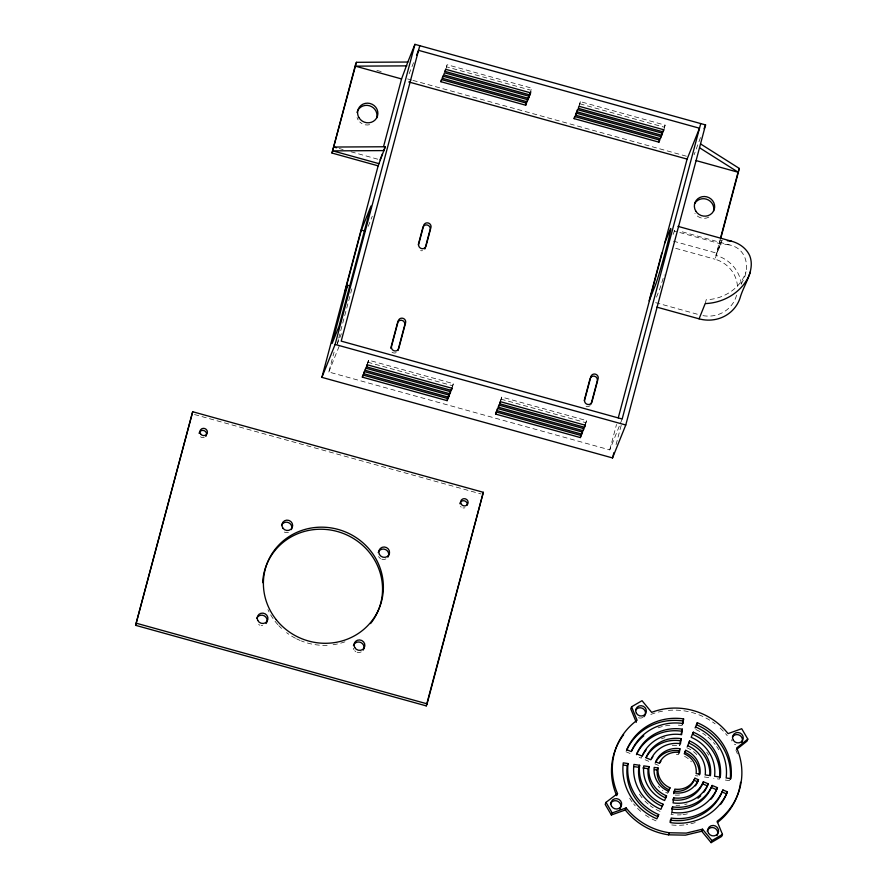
<?xml version="1.0" encoding="UTF-8"?>
<svg xmlns="http://www.w3.org/2000/svg" width="887" height="887" viewBox="0 0 887 887"><rect width="100%" height="100%" fill="white"/><g stroke="black" fill="none" stroke-linecap="round" stroke-linejoin="round"><path stroke-width="0.67" stroke-dasharray="4.43 3.33" d="M741.044 284.028C750.746 270.047 747.996 248.537 729.181 244.856L679.985 231.219M672.268 745.59A28.484 27.22 21.9 0 1 679.664 745.734L679.974 743.228M622.164 419.008L609.757 449.886L328.8 372.008L334.1 352.05M337.326 343.435L338.379 339.466M338.734 338.147L352.084 287.965M367.107 364.535L368.56 360.144L453.324 383.65L452.403 387.131M367.318 364.801L368.56 360.144M446.205 68.199L447.126 64.718L531.901 88.212L531.069 90.274L446.305 66.769L447.126 64.718M451.882 388.029L453.324 383.65M500.323 401.456L501.765 397.077L586.54 420.571L585.309 425.228M578.59 107.183L580.342 101.639L665.117 125.145L663.875 129.79M500.845 400.558L501.765 397.077M579.411 105.132L580.342 101.639M585.098 424.962L586.54 420.571M609.757 449.886L616.509 424.485M616.077 444.609L621.743 423.287M741.366 284.04A34.327 32.808 21.9 0 0 715.953 255.367L720.177 239.479M720.355 239.922L716.829 253.183L672.002 240.765M705.198 303.576L706.218 299.739C723.36 299.229 740.745 288.475 746.011 271.666M409.107 73.809L413.575 62.689M368.227 226.318L372.296 216.206M336.971 344.755L341.406 333.723M328.8 372.008L339.721 344.832M665.117 125.145L664.285 127.196L579.51 103.701M700.497 137.552L694.111 154.759M673.078 234.456L675.938 227.327M656.502 297.145L659.063 290.792A34.327 1.175 -74.5 0 0 664.197 274.87M715.953 255.367L722.073 240.122L714.933 259.204A30.18 28.85 21.9 0 1 737.507 287.654M642.077 756.112L641.246 758.163L636.966 756.378M679.664 745.734L680.484 743.683M679.398 752.42L678.566 754.482A19.292 18.439 21.9 0 0 673.566 754.382M668.499 791.226L667.678 793.277A23.206 22.186 21.9 0 1 662.423 790.262M671.891 812.403L671.06 814.454A43.773 41.833 21.9 0 0 676.105 814.909M720.288 777.123L719.468 779.174L713.736 778.331M729.181 244.856L721.053 243.958L673.998 230.908M695.308 775.626L697.892 776.003M704.378 776.957L709.6 777.722M725.322 780.039L730.101 780.737M376.908 70.406L382.242 71.891M407.588 78.921L411.59 80.03M412.932 80.395L686.449 156.223M339.167 148.495L343.125 149.593M351.041 151.788L378.716 159.46M675.706 248.327L714.933 259.204M655.648 302.667L698.79 314.63M367.728 362.206L452.503 385.701M500.944 399.139L585.708 422.633M194.519 414.539L481.164 493.992M625.956 751.755L630.424 753.628M645.115 759.782L648.774 761.312M654.861 763.862L658.476 765.381M396.145 352.638A3.77 3.603 21.9 0 1 391.633 351.829M422.556 250.655A3.77 3.603 21.9 0 1 420.615 250.622M590.177 405.57A3.77 3.603 21.9 0 1 585.664 406.058M708.813 217.138A10.223 9.768 21.9 0 1 694.898 213.279M369.591 124.712A10.223 9.768 21.9 0 1 359.756 121.985M358.115 119.922A10.223 9.768 21.9 0 1 357.073 117.527M736.576 295.149A30.18 28.85 21.9 0 1 700.087 314.985M661.447 738.804A37.964 36.289 21.9 0 1 664.917 737.662M706.706 752.154A37.964 36.289 21.9 0 1 708.746 755.214M686.815 747.73A28.484 27.22 21.9 0 1 697.77 755.657M658.054 727.85A49.705 47.51 21.9 0 1 671.847 725.089M678.333 725.145A49.705 47.51 21.9 0 1 682.181 725.555M695.863 729.546A49.705 47.51 21.9 0 1 705.919 735.5M707.937 737.097A49.705 47.51 21.9 0 1 715.133 744.503M716.674 746.544A49.705 47.51 21.9 0 1 718.78 749.77M687.37 813.856A43.773 41.833 21.9 0 1 682.425 814.687M681.172 814.798A43.773 41.833 21.9 0 1 677.38 814.942M660.061 811.394A43.773 41.833 21.9 0 1 650.16 805.706M648.197 804.132A43.773 41.833 21.9 0 1 643.663 799.697M642.044 797.779A43.773 41.833 21.9 0 1 639.161 793.677M695.186 822.571A54.55 52.145 21.9 0 1 686.46 824.655M683.932 824.988A54.55 52.145 21.9 0 1 671.049 824.888M656.07 820.896A54.55 52.145 21.9 0 1 644.76 814.565M640.736 811.372A54.55 52.145 21.9 0 1 636.101 806.848M635.247 805.884A54.55 52.145 21.9 0 1 633.617 803.921M632.076 801.892A54.55 52.145 21.9 0 1 628.04 795.351M684.564 756.356A19.292 18.439 21.9 0 1 691.361 761.833M679.531 795.018A23.206 22.186 21.9 0 1 673.51 794.907M659.706 787.867A23.206 22.186 21.9 0 1 658.121 786.059M642.776 717.505A5.355 5.122 21.9 0 1 637.443 717.25M650.825 714.423A65.183 62.301 21.9 0 1 665.838 710.653M668.399 710.376A65.183 62.301 21.9 0 1 715.144 723.87M720.155 728.05A65.183 62.301 21.9 0 1 727.24 735.678M735.855 750.014A65.183 62.301 21.9 0 1 737.385 753.872M687.115 803.888A33.773 32.276 21.9 0 1 684.697 804.52M679.775 805.23A33.773 32.276 21.9 0 1 676.005 805.296M735.744 744.758A5.4 5.167 21.9 0 1 734.447 744.215M731.908 741.011A5.4 5.167 21.9 0 1 731.708 739.669M344.921 641.833A60.36 57.688 21.9 0 1 331.039 645.004M327.148 645.304A60.36 57.688 21.9 0 1 301.414 640.968M300.205 640.481A60.36 57.688 21.9 0 1 296.624 638.851M295.449 638.252A60.36 57.688 21.9 0 1 286.556 632.631M281.556 628.417A60.36 57.688 21.9 0 1 278.762 625.634M277.875 624.67A60.36 57.688 21.9 0 1 267.907 609.58M385.9 558.899A5.411 5.167 21.9 0 1 381.809 559.165M380.534 558.566A5.411 5.167 21.9 0 1 378.627 556.548M288.441 532.278A5.411 5.167 21.9 0 1 284.328 532.078M262.663 625.512A5.411 5.167 21.9 0 1 261.255 625.523M259.891 625.18A5.411 5.167 21.9 0 1 258.649 624.503M361.242 651.878A5.444 5.2 21.9 0 1 357.128 652.2M355.831 651.612A5.444 5.2 21.9 0 1 354.733 650.725M353.891 649.594A5.444 5.2 21.9 0 1 353.381 648.308M204.221 437.435A3.77 3.603 21.9 0 1 200.506 436.803M464.921 507.763A3.77 3.603 21.9 0 1 462.992 507.918M461.207 507.12A3.77 3.603 21.9 0 1 460.53 506.41"/><path stroke-width="1.33" d="M656.89 307.135L699.067 318.832A34.327 32.808 21.9 0 0 740.578 296.258C744.692 283.241 755.159 270.025 749.759 255.811C746.344 248.194 739.226 243.26 731.32 241.142L677.956 226.351M670.073 822.404L670.361 820.098A49.705 47.51 21.9 0 0 722.118 792.024L722.938 789.962L727.418 791.836L726.586 793.898L722.118 792.024M673.665 793.665L673.976 791.182A19.292 18.439 21.9 0 0 694.066 780.283L694.898 778.221L698.512 779.74L697.681 781.791A23.206 22.186 21.9 0 1 695.419 785.86M678.721 753.24L679.863 748.695A23.206 22.186 21.9 0 0 655.693 761.811L659.307 763.319A19.292 18.439 21.9 0 1 679.398 752.42L679.863 748.695M679.974 743.228L681.116 738.649A33.773 32.276 21.9 0 0 645.947 757.731L650.825 759.771A28.484 27.22 21.9 0 1 680.484 743.683L681.116 738.649M681.061 734.514L682.303 729.147A43.773 41.833 21.9 0 0 636.722 753.861L642.077 756.112A37.964 36.289 21.9 0 1 681.615 734.658L682.303 729.147M682.325 724.402L683.589 718.891A54.55 52.145 21.9 0 0 626.776 749.703L631.256 751.577A49.705 47.51 21.9 0 1 683.012 723.504L683.589 718.891M672.579 806.882L671.891 812.403A43.773 41.833 21.9 0 0 717.472 787.678L712.117 785.438A37.964 36.289 21.9 0 1 672.579 806.882L671.758 808.944A37.964 36.289 21.9 0 0 711.296 787.49L712.117 785.438M673.71 797.856L673.078 802.89A33.773 32.276 21.9 0 0 708.247 783.82L703.369 781.769A28.484 27.22 21.9 0 1 673.71 797.856L672.878 799.919A28.484 27.22 21.9 0 0 702.548 783.831L703.369 781.769M135.6 625.324L192.69 411.734L483.326 492.307L427.079 703.834L426.248 705.886L135.6 625.324L192.69 411.734M378.139 165.847L332.004 153.052L355.554 64.496L356.43 62.312L407.82 62.035L414.939 44.35L705.575 124.923L625.767 425.006L612.529 457.936L321.892 377.363L378.139 165.847L385.291 146.754L333.9 147.042L336.539 147.774M356.43 62.312L332.004 153.052M347.582 285.304L332.137 343.413L339.022 326.261L371.01 206.017L361.353 230.032L344.832 292.167L347.582 285.304L350.01 285.969M383.561 146.566L401.556 78.943L407.82 62.035M321.892 377.363L335.131 344.433L414.939 44.35M419.784 45.692L341.207 341.129L622.164 419.008L700.741 123.57M449.188 393.939L447.126 400.647L362.351 377.152L362.971 374.824M440.928 81.715L441.759 79.653L526.523 103.147L525.703 105.209L440.928 81.715L441.549 79.386M363.737 373.715L364.557 371.653L449.332 395.158L448.512 397.221L363.737 373.715L364.357 371.387M529.14 95.075L527.078 101.783L442.303 78.278L442.923 75.96M365.111 370.289L365.943 368.227L450.718 391.732L449.886 393.784L365.111 370.289L365.732 367.961M366.497 366.852L367.318 364.801L452.093 388.295L451.261 390.358L366.497 366.852L367.107 364.535M445.063 71.415L445.895 69.363L530.659 92.858L529.838 94.92L445.063 71.415L445.684 69.097M390.735 348.281L397.542 322.713M418.254 244.801L422.855 227.527A3.77 3.603 21.9 0 1 427.412 225.054A3.77 3.603 21.9 0 1 430.117 229.545L425.172 248.138A3.77 3.603 21.9 0 1 424.806 249.003M397.941 350.531L404.738 324.964A3.77 3.603 21.9 0 0 397.93 321.859M447.126 400.647L447.747 398.318M525.703 105.209L526.313 102.881M448.512 397.221L449.432 393.728M527.078 101.783L527.698 99.455M449.886 393.784L450.818 390.302M529.905 93.967L529.284 96.295L444.509 72.789L443.688 74.852L528.452 98.346L529.384 94.865M451.261 390.358L451.882 388.029M529.838 94.92L530.759 91.428M495.567 414.074L496.398 412.012L581.162 435.517L580.342 437.568L495.567 414.074L496.188 411.745M574.144 118.636L574.964 116.585L659.74 140.079L658.908 142.142L574.144 118.636L574.754 116.319M496.942 410.648L497.773 408.585L582.548 432.08L581.717 434.142L496.942 410.648L497.563 408.319M575.519 115.21L576.35 113.148L661.114 136.653L660.294 138.705L575.519 115.21L576.14 112.882M498.328 407.211L499.148 405.159L583.923 428.654L583.103 430.716L498.328 407.211L498.949 404.893M576.894 111.773L577.725 109.722L662.5 133.216L661.669 135.279L576.894 111.773L577.515 109.456M499.703 403.785L500.534 401.722L585.309 425.228L584.478 427.279L499.703 403.785L500.323 401.456M426.248 705.886L483.326 492.307M584.211 400.658L590.043 378.705M580.342 437.568L580.963 435.251M658.908 142.142L659.529 139.813M581.717 434.142L582.338 431.814M660.294 138.705L660.904 136.387M583.103 430.716L583.713 428.388M661.669 135.279L662.29 132.95M584.478 427.279L585.098 424.962M663.044 131.841L663.875 129.79L579.1 106.285L578.28 108.347L663.044 131.841L663.664 129.524M591.13 403.962L597.317 380.711A3.77 3.603 21.9 0 0 590.409 377.829M661.824 253.039L649.107 300.859L655.238 285.603A30.18 1.031 -74.5 0 0 665.971 249.48A30.18 1.031 -74.5 0 0 670.073 229.822L664.773 243.016M618.283 417.799L687.092 159.095L699.499 128.227L418.542 50.337L416.557 55.282M612.529 457.936L613.948 452.603M720.521 238.159L738.128 171.967M720.699 238.603L739.359 168.463L700.808 144.082M380.035 159.826L382.43 153.883M383.86 150.324L385.291 146.754M442.303 78.278L443.134 76.227L527.909 99.721M362.351 377.152L363.182 375.09L447.957 398.585M528.452 98.346L529.284 96.295M704.056 128.704L705.575 124.923M738.483 170.637L739.359 168.463M699.067 318.832L705.198 303.576C724.701 302.999 744.47 290.759 750.469 271.644M736.864 749.216L746.987 741.155L747.819 739.093L741.709 728.715L728.061 733.616A65.183 62.301 21.9 0 0 651.657 712.361L642.033 700.697L631.566 706.795L630.746 708.846L636.278 722.317M631.566 706.795L637.099 720.255A65.183 62.301 21.9 0 0 617.518 793.577L606.021 802.347L605.189 804.409L611.354 814.987L625.69 809.842M658.697 814.565L657.866 816.628A49.705 47.51 21.9 0 1 627.22 765.625L628.051 763.563L623.262 762.864A54.55 52.145 21.9 0 0 656.89 818.834L658.697 814.565A49.705 47.51 21.9 0 1 628.051 763.563M617.518 793.577L616.687 795.639A65.183 62.301 21.9 0 1 623.616 734.713M611.354 814.987L612.185 812.935L626.133 807.924A65.183 62.301 21.9 0 0 669.341 832.76L686.25 833.093L702.537 829.179L711.962 840.588L711.13 842.65L701.717 831.241L702.537 829.179M663.032 804.221L662.212 806.283A37.964 36.289 21.9 0 1 638.806 767.322L639.627 765.27L633.906 764.428A43.773 41.833 21.9 0 0 660.893 809.343L663.032 804.221A37.964 36.289 21.9 0 1 639.627 765.27M626.133 807.924L625.302 809.975A65.183 62.301 21.9 0 0 668.521 834.822L685.429 835.155L701.717 831.241M666.547 795.872L665.727 797.923A28.484 27.22 21.9 0 1 648.164 768.696L648.996 766.645L643.774 765.869A33.773 32.276 21.9 0 0 664.596 800.529L666.547 795.872A28.484 27.22 21.9 0 1 648.996 766.645M658.065 767.976A19.292 18.439 21.9 0 0 669.951 787.767L669.131 789.829A19.292 18.439 21.9 0 1 657.234 770.027L658.065 767.976L654.196 767.41A23.206 22.186 21.9 0 0 668.499 791.226M685.695 750.324L684.243 753.773A19.292 18.439 21.9 0 1 696.14 773.564L699.998 774.14A23.206 22.186 21.9 0 0 685.695 750.324L684.864 752.376A23.206 22.186 21.9 0 1 699.289 775.038M687.647 745.668A28.484 27.22 21.9 0 1 705.209 774.905L710.432 775.67A33.773 32.276 21.9 0 0 689.609 741.011L688.778 743.073A33.773 32.276 21.9 0 1 709.811 775.316M693.312 732.207L691.161 737.319A37.964 36.289 21.9 0 1 714.567 776.28L720.288 777.123A43.773 41.833 21.9 0 0 693.312 732.207L692.481 734.259A43.773 41.833 21.9 0 1 719.612 777.821M695.508 726.974A49.705 47.51 21.9 0 1 726.143 777.977L730.932 778.686A54.55 52.145 21.9 0 0 697.304 722.705L696.472 724.757A54.55 52.145 21.9 0 1 730.256 779.385M668.521 834.822L669.341 832.76M703.857 792.18A33.773 32.276 21.9 0 0 707.427 785.871L708.247 783.82M717.472 787.678L716.641 789.729L711.296 787.49M747.819 739.093L736.676 747.963A65.183 62.301 21.9 0 1 717.095 821.284L722.473 834.39L721.652 836.441L711.13 842.65M668.155 792.135L669.951 787.767M687.314 746.566L689.609 741.011M695.131 727.972L697.304 722.705M711.962 840.588L722.473 834.39M406.8 65.871L355.41 66.148L401.556 78.943M384.271 150.59L332.88 150.879L379.015 163.663M727.362 240.71L731.32 241.142M623.639 765.093L627.22 765.625M634.227 766.645L638.806 767.322M642.942 767.931L648.164 768.696M654.65 769.65L657.234 770.027M696.151 160.602L738.339 172.3L699.788 147.918M408.796 81.959L687.092 159.095M361.353 230.032L364.989 231.041M335.131 344.433L625.767 425.006M136.432 623.262L427.079 703.834M694.066 780.283L697.681 781.791M702.548 783.831L707.427 785.871M606.021 802.347L612.185 812.935M694.776 203.445A10.223 9.768 21.9 0 1 713.481 211.261M357.006 112.438A10.223 9.768 21.9 0 1 369.358 105.719A10.223 9.768 21.9 0 1 376.687 117.893M642.399 755.713A37.964 36.289 21.9 0 1 646.08 750.003M655.338 762.809A23.206 22.186 21.9 0 1 679.032 750.757M698.512 779.74A23.206 22.186 21.9 0 1 674.342 792.845L674.807 789.12A19.292 18.439 21.9 0 0 694.898 778.221M651.601 758.651A28.484 27.22 21.9 0 1 652.91 756.655M700.708 795.839A33.773 32.276 21.9 0 1 697.958 798.267M646.135 757.609A33.773 32.276 21.9 0 1 680.285 740.712M716.097 790.982A43.773 41.833 21.9 0 1 711.075 799.143M636.445 754.682A43.773 41.833 21.9 0 1 681.482 731.198M726.054 795.14A54.55 52.145 21.9 0 1 720.477 804.542M626.499 750.524A54.55 52.145 21.9 0 1 682.768 720.943M727.418 791.836A54.55 52.145 21.9 0 1 670.605 822.659L671.182 818.036A49.705 47.51 21.9 0 0 722.938 789.962M659.562 763.219A19.292 18.439 21.9 0 1 660.937 761.234M631.566 751.134A49.705 47.51 21.9 0 1 643.796 735.833M610.422 803.932A5.411 5.167 21.9 0 1 617.973 801.36A5.411 5.167 21.9 0 1 619.858 809.022M635.624 710.121A5.355 5.122 21.9 0 1 643.518 708.979A5.355 5.122 21.9 0 1 643.895 716.74M740.59 782.279A65.183 62.301 21.9 0 1 717.361 822.526M732.396 737.086A5.4 5.167 21.9 0 1 739.703 735.323A5.4 5.167 21.9 0 1 741.754 742.452M707.15 831.13A5.444 5.2 21.9 0 1 714.523 828.014A5.444 5.2 21.9 0 1 716.984 835.598M378.217 552.579A5.411 5.167 21.9 0 1 385.568 549.563A5.411 5.167 21.9 0 1 387.929 557.114M281.556 525.159A5.411 5.167 21.9 0 1 288.63 522.676A5.411 5.167 21.9 0 1 291.402 529.606M262.641 582.648A60.36 57.688 21.9 0 1 342.914 533.32A60.36 57.688 21.9 0 1 370.544 623.583M256.709 618.405A5.411 5.167 21.9 0 1 264.259 615.833A5.411 5.167 21.9 0 1 266.144 623.494M353.436 645.603A5.444 5.2 21.9 0 1 360.809 642.487A5.444 5.2 21.9 0 1 363.26 650.06M206.272 435.561A3.77 3.603 21.9 0 1 205.773 436.36M199.109 433.399A3.77 3.603 21.9 0 1 203.356 430.45A3.77 3.603 21.9 0 1 206.538 434.652M459.843 503.694A3.77 3.603 21.9 0 1 464.101 500.778A3.77 3.603 21.9 0 1 467.261 505.002M398.363 320.65L391.566 346.229A3.77 3.603 21.9 0 0 394.116 350.797A3.77 3.603 21.9 0 0 398.762 348.469L405.57 322.901A3.77 3.603 21.9 0 0 403.02 318.333A3.77 3.603 21.9 0 0 398.363 320.65M423.676 225.475L418.731 244.069A3.77 3.603 21.9 0 0 421.436 248.56A3.77 3.603 21.9 0 0 426.004 246.076L430.949 227.482A3.77 3.603 21.9 0 0 428.244 222.992A3.77 3.603 21.9 0 0 423.676 225.475M590.875 376.642L584.688 399.882A3.77 3.603 21.9 0 0 587.394 404.383A3.77 3.603 21.9 0 0 591.962 401.9L598.137 378.66A3.77 3.603 21.9 0 0 595.432 374.159A3.77 3.603 21.9 0 0 590.875 376.642M695.774 211.095A10.223 9.768 21.9 0 0 713.37 211.428A10.223 9.768 21.9 0 0 704.389 196.515A10.223 9.768 21.9 0 0 695.774 211.095M358.991 117.738A10.223 9.768 21.9 0 0 376.587 118.071A10.223 9.768 21.9 0 0 367.606 103.158A10.223 9.768 21.9 0 0 358.991 117.738M611.409 805.862A5.411 5.167 21.9 0 0 620.678 806.97A5.411 5.167 21.9 0 0 616.787 798.666A5.411 5.167 21.9 0 0 611.409 805.862M636.356 713.215A5.355 5.122 21.9 0 0 645.592 713.647A5.355 5.122 21.9 0 0 641.124 705.708A5.355 5.122 21.9 0 0 636.356 713.215M733.283 740.224A5.4 5.167 21.9 0 0 742.585 740.401A5.4 5.167 21.9 0 0 737.84 732.518A5.4 5.167 21.9 0 0 733.283 740.224M708.436 833.07A5.444 5.2 21.9 0 0 717.805 833.536A5.444 5.2 21.9 0 0 713.281 825.453A5.444 5.2 21.9 0 0 708.436 833.07M276.19 619.636A60.36 57.688 21.9 0 0 379.059 608.549A60.36 57.688 21.9 0 0 314.907 527.521A60.36 57.688 21.9 0 0 276.19 619.636M379.448 554.486A5.411 5.167 21.9 0 0 388.761 555.051A5.411 5.167 21.9 0 0 384.359 546.991A5.411 5.167 21.9 0 0 379.448 554.486M282.986 528.275A5.411 5.167 21.9 0 0 292.233 527.543A5.411 5.167 21.9 0 0 286.701 520.137A5.411 5.167 21.9 0 0 282.986 528.275M354.722 647.532A5.444 5.2 21.9 0 0 364.091 648.009A5.444 5.2 21.9 0 0 359.568 639.926A5.444 5.2 21.9 0 0 354.722 647.532M257.696 620.323A5.411 5.167 21.9 0 0 266.965 621.432A5.411 5.167 21.9 0 0 263.073 613.139A5.411 5.167 21.9 0 0 257.696 620.323M200.65 434.053A3.77 3.603 21.9 0 0 207.103 433.499A3.77 3.603 21.9 0 0 203.212 428.354A3.77 3.603 21.9 0 0 200.65 434.053M461.362 504.359A3.77 3.603 21.9 0 0 467.815 503.849A3.77 3.603 21.9 0 0 463.956 498.671A3.77 3.603 21.9 0 0 461.362 504.359"/></g></svg>
